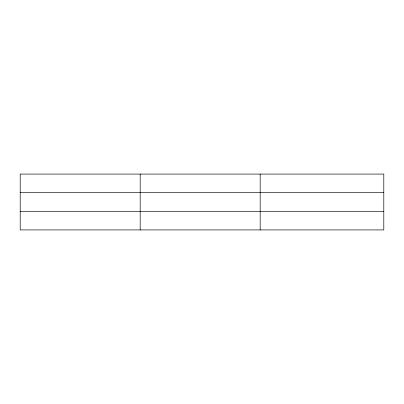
<?xml version="1.0" encoding="UTF-8"?>
<svg xmlns="http://www.w3.org/2000/svg" width="404" height="404" viewBox="0 0 404 404"><rect width="100%" height="100%" fill="white"/><g stroke="black" fill="none" stroke-linecap="round" stroke-linejoin="round"><path stroke-width="0.61" d="M140.188 174.079L140.188 229.921M260.176 174.079L260.176 229.921M383.8 211.494L383.8 229.921L20.2 229.921L20.2 174.079L383.8 174.079L383.8 211.494L20.2 211.494M20.2 192.506L383.8 192.506"/></g></svg>
